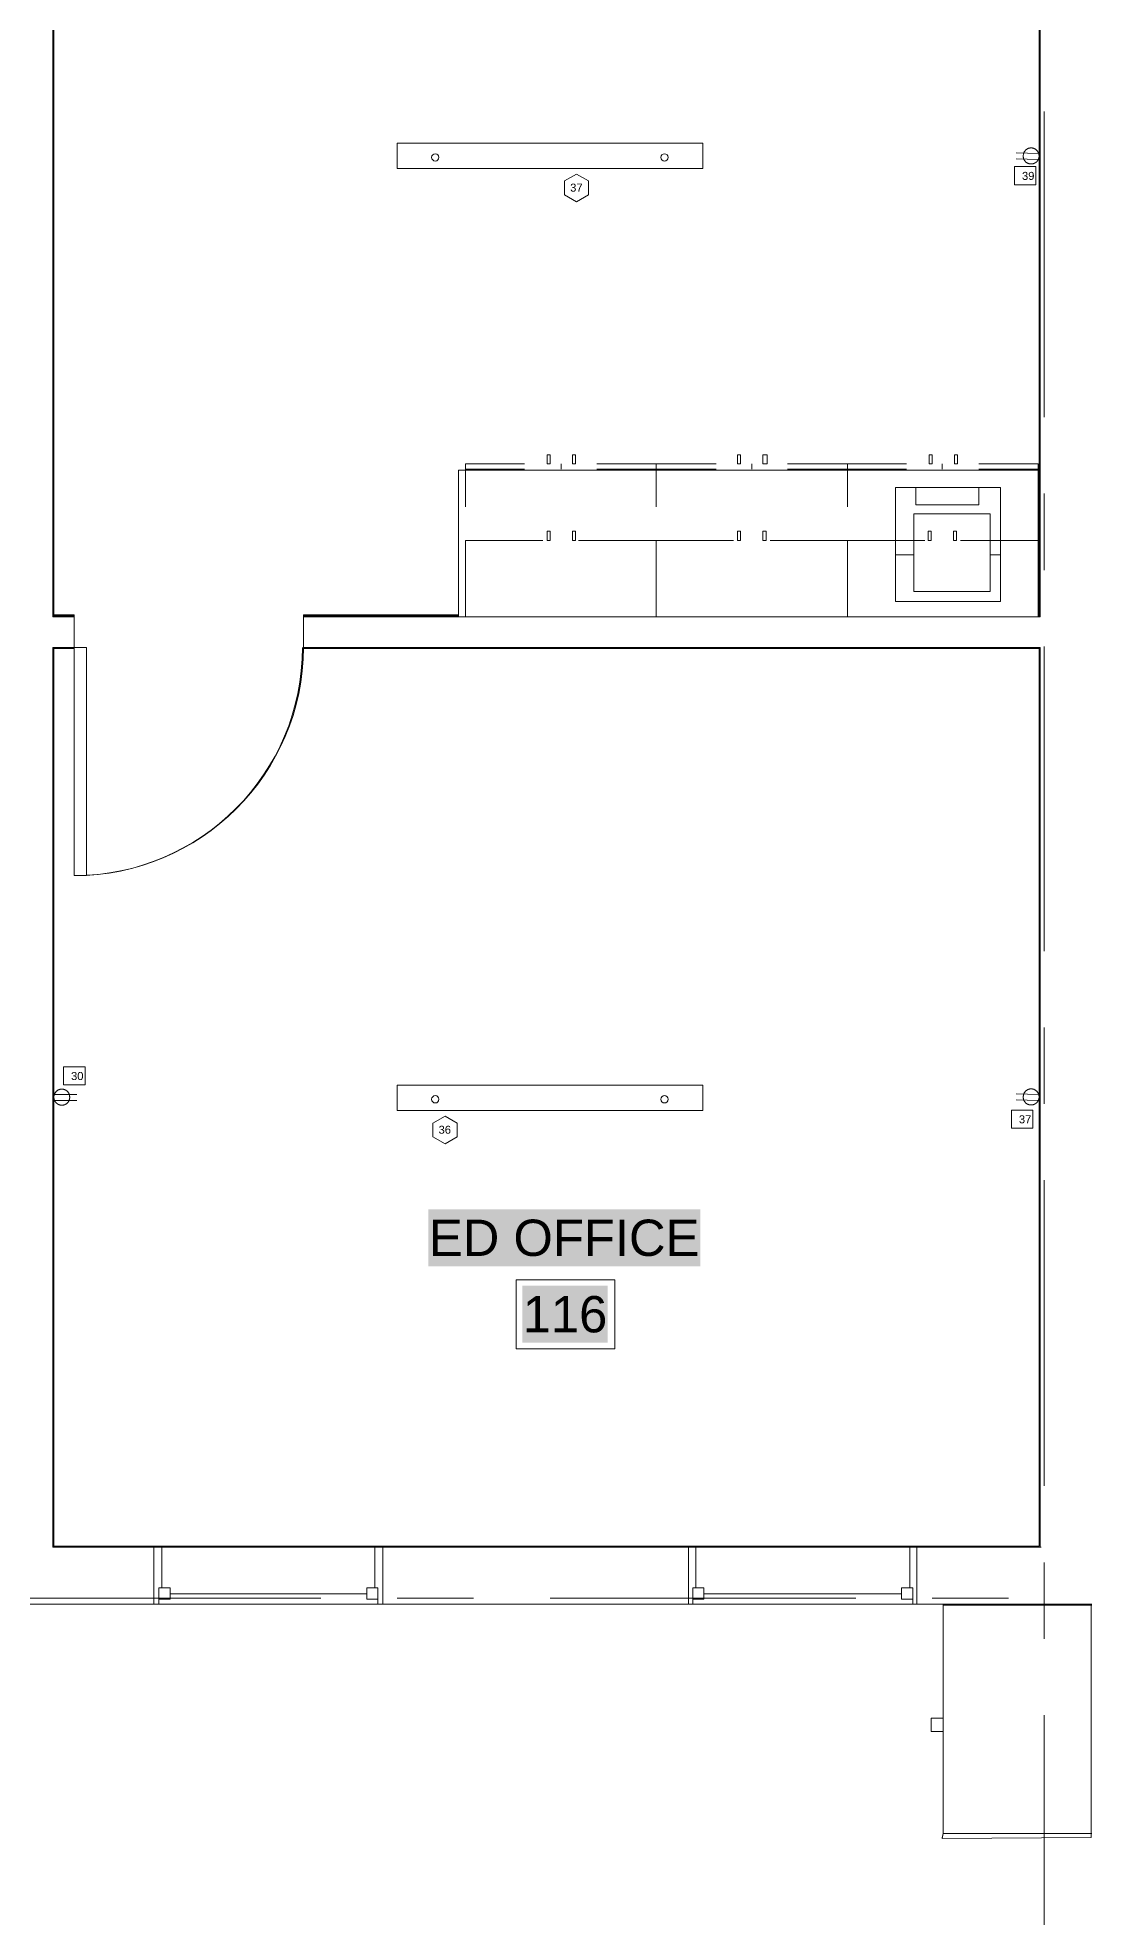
# Model space of a CAD drawing. Header units: inches. Extents: x 0.9 to 36.3, y 0.7 to 23.3.
# Drawn here: x 18.598 to 20.31, y 5.587 to 8.662 of the extents above; entities that cross this region are included whole.
import ezdxf

# ---------------------------------------------------------------- set-up
doc = ezdxf.new("R2010")
doc.units = ezdxf.units.IN
for name, color, linetype, lineweight, true_color in [('Blocks', 7, 'Continuous', 5, 0x9a9c7f), ('Boarder for name', 7, 'Continuous', 5, 0x777777), ('Doors', 7, 'Continuous', 5, 0xf2db9c), ('Lights', 7, 'Continuous', 5, 0xff0a0a), ('Numbering Lights', 1, 'Continuous', 0, 0xff0000), ('PDF_Geometry', 7, 'Continuous', 9, 0x777777)]:
    doc.layers.add(name, color=color, linetype=linetype, lineweight=lineweight, true_color=true_color)
doc.layers.add('Numbering receptecles', color=170, linetype='Continuous', lineweight=0)
doc.layers.add('Receptacles', color=170, linetype='Continuous', lineweight=0)
doc.layers.add('PDF_Solid Fills', color=7, linetype='Continuous', true_color=0xffffff)
doc.layers.add('PDF_Text', color=7, linetype='Continuous')
doc.styles.add('PDF Arial', font='arial.ttf')
doc.styles.get("Standard").update_dxf_attribs({"font": 'arial.ttf'})

msp = doc.modelspace()

# ---------------------------------------------------------------- linework, layer by layer
at = {"layer": 'Blocks', "linetype": 'ByBlock'}
for points in [[(19.3942, 7.9647), (19.2975, 7.9647), (19.2975, 7.9563)], [(19.4309, 7.9647), (19.4359, 7.9647), (19.4309, 7.9647)], [(19.4309, 7.9647), (19.4359, 7.9647), (19.4309, 7.9647)], [(19.4542, 7.9563), (19.4542, 7.9647)], [(19.7075, 7.9647), (19.6092, 7.9647), (19.6092, 7.9563), (19.6092, 7.9647), (19.5125, 7.9647)], [(19.7425, 7.9647), (19.7475, 7.9647), (19.7425, 7.9647)], [(19.7425, 7.9647), (19.7475, 7.9647), (19.7425, 7.9647)], [(19.7659, 7.9563), (19.7659, 7.9647)], [(20.0192, 7.9647), (19.9225, 7.9647), (19.9225, 7.9563), (19.9225, 7.9647), (19.8242, 7.9647)], [(20.0559, 7.9647), (20.0609, 7.9647), (20.0559, 7.9647)], [(20.0559, 7.9647), (20.0609, 7.9647), (20.0559, 7.9647)], [(20.0775, 7.9563), (20.0775, 7.9647)], [(20.2342, 7.9563), (20.2342, 7.9647), (20.1375, 7.9647)], [(19.2975, 7.8947), (19.2975, 7.9563), (19.3942, 7.9563)], [(19.5125, 7.9563), (19.6092, 7.9563), (19.6092, 7.8947), (19.6092, 7.9563), (19.7075, 7.9563)], [(19.8242, 7.9563), (19.9225, 7.9563), (19.9225, 7.8947), (19.9225, 7.9563), (20.0192, 7.9563)], [(20.1375, 7.9563), (20.2342, 7.9563), (20.2342, 7.8947)], [(20.1725, 7.8363), (20.1725, 7.8413), (20.1725, 7.843), (20.1725, 7.8463), (20.1725, 7.8863), (20.1725, 7.9263), (20.0009, 7.9263), (20.0858, 7.9263), (20.1725, 7.9263), (20.1725, 7.918), (20.1725, 7.908), (20.1725, 7.898), (20.1725, 7.8863), (20.1725, 7.863), (20.1725, 7.838), (20.1725, 7.8163), (20.1725, 7.778), (20.1725, 7.7397), (20.1725, 7.7564), (20.1725, 7.7397), (20.0009, 7.7397), (20.1725, 7.7397), (20.0009, 7.7397), (20.0009, 7.7564), (20.0009, 7.7397), (20.0009, 7.778), (20.0009, 7.8163), (20.0009, 7.838), (20.0009, 7.863), (20.0009, 7.8863), (20.0009, 7.898), (20.0009, 7.908), (20.0009, 7.918), (20.0009, 7.9263), (20.0009, 7.8963), (20.0009, 7.8947), (20.0009, 7.893), (20.0009, 7.8913), (20.0009, 7.8897), (20.0009, 7.8863), (20.0009, 7.823), (20.0009, 7.758), (20.0009, 7.823), (20.0009, 7.8863), (20.0009, 7.8897), (20.0009, 7.8913), (20.0009, 7.893), (20.0009, 7.8947), (20.0009, 7.8963), (20.0009, 7.9263), (20.0359, 7.9263), (20.0609, 7.9263), (20.0858, 7.9263), (20.1108, 7.9263), (20.1358, 7.9263), (20.1725, 7.9263), (20.1725, 7.8963), (20.1725, 7.8947), (20.1725, 7.893), (20.1725, 7.8913), (20.1725, 7.8897), (20.1725, 7.8863), (20.1725, 7.823), (20.1725, 7.758), (20.1725, 7.823), (20.1725, 7.8863), (20.1725, 7.8897), (20.1725, 7.8913), (20.1725, 7.893), (20.1725, 7.8947), (20.1725, 7.8963), (20.1725, 7.9263), (20.1375, 7.9263), (20.1125, 7.9263), (20.0858, 7.9263), (20.0592, 7.9263), (20.0342, 7.9263), (20.0342, 7.918), (20.0342, 7.908), (20.0342, 7.898), (20.1375, 7.898), (20.1375, 7.908), (20.1375, 7.918), (20.1375, 7.9263), (20.0342, 7.9263), (20.0009, 7.9263), (20.0009, 7.8347), (20.0009, 7.7397), (20.0009, 7.8347), (20.0009, 7.9263), (20.0009, 7.8863), (20.0009, 7.8463), (20.0009, 7.843), (20.0009, 7.8413), (20.0009, 7.8363)], [(20.0009, 7.9263), (20.0342, 7.9263), (20.0342, 7.918), (20.0342, 7.908), (20.0342, 7.898), (20.1375, 7.898), (20.1375, 7.908), (20.1375, 7.918), (20.1375, 7.9263), (20.1725, 7.9263)], [(20.0342, 7.9263), (20.1375, 7.9263), (20.0342, 7.9263)], [(20.1125, 7.9263), (20.0858, 7.9263), (20.0592, 7.9263)], [(20.0309, 7.8163), (20.0309, 7.848), (20.0309, 7.883), (20.1558, 7.883), (20.1558, 7.848), (20.1558, 7.8163), (20.1558, 7.7863), (20.1558, 7.7564), (20.0309, 7.7564), (20.0309, 7.7863), (20.0309, 7.8163), (20.0009, 7.8163)], [(19.4242, 7.7147), (19.2975, 7.7147), (19.2975, 7.8397), (19.4242, 7.8397)], [(19.4309, 7.8397), (19.4359, 7.8397), (19.4309, 7.8397)], [(19.4309, 7.8397), (19.4359, 7.8397), (19.4309, 7.8397)], [(19.4725, 7.8397), (19.4775, 7.8397), (19.4725, 7.8397)], [(19.4725, 7.8397), (19.4775, 7.8397), (19.4725, 7.8397)], [(19.4825, 7.8397), (19.6092, 7.8397), (19.6092, 7.7147), (19.4825, 7.7147)], [(19.7359, 7.7147), (19.6092, 7.7147), (19.6092, 7.8397), (19.7359, 7.8397)], [(19.7425, 7.8397), (19.7475, 7.8397), (19.7425, 7.8397)], [(19.7425, 7.8397), (19.7475, 7.8397), (19.7425, 7.8397)], [(19.7842, 7.8397), (19.7892, 7.8397), (19.7842, 7.8397)], [(19.7842, 7.8397), (19.7892, 7.8397), (19.7842, 7.8397)], [(19.7959, 7.8397), (19.9225, 7.8397), (19.9225, 7.7147), (19.7959, 7.7147)], [(20.0492, 7.7147), (19.9225, 7.7147), (19.9225, 7.8397), (20.0492, 7.8397)], [(20.0542, 7.8397), (20.0592, 7.8397), (20.0542, 7.8397)], [(20.0542, 7.8397), (20.0592, 7.8397), (20.0542, 7.8397)], [(20.0958, 7.8397), (20.1008, 7.8397), (20.0958, 7.8397)], [(20.0958, 7.8397), (20.1008, 7.8397), (20.0958, 7.8397)], [(20.1075, 7.8397), (20.2342, 7.8397), (20.2342, 7.7147), (20.1075, 7.7147)], [(20.1725, 7.8163), (20.1558, 7.8163)], [(19.3942, 7.7147), (19.2975, 7.7147), (19.2975, 7.7764)], [(19.7075, 7.7147), (19.6092, 7.7147), (19.6092, 7.7764), (19.6092, 7.7147), (19.5125, 7.7147)], [(20.0192, 7.7147), (19.9225, 7.7147), (19.9225, 7.7764), (19.9225, 7.7147), (19.8242, 7.7147)]]:
    msp.add_lwpolyline(points, dxfattribs=at)
for points in [[(19.4309, 7.9647), (19.4309, 7.9797), (19.4359, 7.9797), (19.4359, 7.9647), (19.4359, 7.9797), (19.4309, 7.9797), (19.4309, 7.9647), (19.4309, 7.9747)], [(19.4359, 7.9647), (19.4359, 7.9747)], [(19.4775, 7.9797), (19.4775, 7.9647), (19.4725, 7.9647), (19.4775, 7.9647), (19.4775, 7.9747), (19.4775, 7.9647), (19.4725, 7.9647), (19.4775, 7.9647), (19.4775, 7.9797), (19.4725, 7.9797), (19.4725, 7.9647), (19.4725, 7.9797)], [(19.4725, 7.9747), (19.4725, 7.9647)], [(19.7425, 7.9647), (19.7425, 7.9797), (19.7475, 7.9797), (19.7475, 7.9647), (19.7475, 7.9797), (19.7425, 7.9797), (19.7425, 7.9647), (19.7425, 7.9747)], [(19.7475, 7.9647), (19.7475, 7.9747)], [(19.7909, 7.9797), (19.7909, 7.9647), (19.7842, 7.9647), (19.7909, 7.9647), (19.7909, 7.9747), (19.7909, 7.9647), (19.7842, 7.9647), (19.7909, 7.9647), (19.7909, 7.9797), (19.7842, 7.9797), (19.7842, 7.9647), (19.7842, 7.9797)], [(19.7842, 7.9747), (19.7842, 7.9647)], [(20.0559, 7.9647), (20.0559, 7.9797), (20.0609, 7.9797), (20.0609, 7.9647), (20.0609, 7.9797), (20.0559, 7.9797), (20.0559, 7.9647), (20.0559, 7.9747)], [(20.0609, 7.9647), (20.0609, 7.9747)], [(20.1025, 7.9797), (20.1025, 7.9647), (20.0975, 7.9647), (20.1025, 7.9647), (20.1025, 7.9747), (20.1025, 7.9647), (20.0975, 7.9647), (20.1025, 7.9647), (20.1025, 7.9797), (20.0975, 7.9797), (20.0975, 7.9647), (20.0975, 7.9797)], [(20.0975, 7.9747), (20.0975, 7.9647)], [(19.2859, 7.7147), (20.2342, 7.7147), (20.2342, 7.9547), (19.2859, 7.9547)], [(20.0009, 7.7397), (20.1725, 7.7397), (20.1725, 7.9263), (20.0009, 7.9263)], [(20.1725, 7.9263), (20.1725, 7.8347), (20.1725, 7.7397), (20.1725, 7.8347)], [(20.0309, 7.7564), (20.1558, 7.7564), (20.1558, 7.883), (20.0309, 7.883)], [(19.4309, 7.8397), (19.4309, 7.8547), (19.4359, 7.8547), (19.4359, 7.8397), (19.4359, 7.8547), (19.4309, 7.8547), (19.4309, 7.8397), (19.4309, 7.8497)], [(19.4359, 7.8397), (19.4359, 7.8497)], [(19.4725, 7.8397), (19.4725, 7.8547), (19.4775, 7.8547), (19.4775, 7.8397), (19.4775, 7.8547), (19.4725, 7.8547), (19.4725, 7.8397), (19.4725, 7.8497)], [(19.4775, 7.8397), (19.4775, 7.8497)], [(19.7425, 7.8397), (19.7425, 7.8547), (19.7475, 7.8547), (19.7475, 7.8397), (19.7475, 7.8547), (19.7425, 7.8547), (19.7425, 7.8397), (19.7425, 7.8497)], [(19.7475, 7.8397), (19.7475, 7.8497)], [(19.7842, 7.8397), (19.7842, 7.8547), (19.7892, 7.8547), (19.7892, 7.8397), (19.7892, 7.8547), (19.7842, 7.8547), (19.7842, 7.8397), (19.7842, 7.8497)], [(19.7892, 7.8397), (19.7892, 7.8497)], [(20.0009, 7.8163), (20.0009, 7.8347), (20.0009, 7.843), (20.0009, 7.8347)], [(20.0542, 7.8397), (20.0542, 7.8547), (20.0592, 7.8547), (20.0592, 7.8397), (20.0592, 7.8547), (20.0542, 7.8547), (20.0542, 7.8397), (20.0542, 7.8497)], [(20.0592, 7.8397), (20.0592, 7.8497)], [(20.0958, 7.8397), (20.0958, 7.8547), (20.1008, 7.8547), (20.1008, 7.8397), (20.1008, 7.8547), (20.0958, 7.8547), (20.0958, 7.8397), (20.0958, 7.8497)], [(20.1008, 7.8397), (20.1008, 7.8497)], [(20.1725, 7.8163), (20.1725, 7.8347), (20.1725, 7.843), (20.1725, 7.8347)]]:
    msp.add_lwpolyline(points, close=True, dxfattribs=at)
at = {"layer": 'Boarder for name', "linetype": 'ByBlock'}
msp.add_lwpolyline([(19.3803, 6.6305), (19.5419, 6.6305), (19.5419, 6.5172), (19.3803, 6.5172)], close=True, dxfattribs=at)
at = {"layer": 'Doors', "linetype": 'ByBlock'}
for p, q in [((18.6576, 7.6647), (18.6776, 7.6647)), ((18.6576, 7.2914), (18.6576, 7.6647)), ((18.6776, 7.6647), (18.6776, 7.2914)), ((18.6776, 7.2914), (18.6576, 7.2914))]:
    msp.add_line(p, q, dxfattribs=at)
msp.add_arc((18.6576, 7.6647), 0.3733, 270.1108, 0, dxfattribs=at)
at = {"layer": 'Lights', "linetype": 'ByBlock'}
for points in [[(19.6856, 8.448), (19.1856, 8.448), (19.1856, 8.4897), (19.6856, 8.4897)], [(19.6856, 6.9073), (19.1856, 6.9073), (19.1856, 6.9489), (19.6856, 6.9489)]]:
    msp.add_lwpolyline(points, close=True, dxfattribs=at)
for centre in [(19.2481, 8.4662), (19.6231, 8.4662), (19.2481, 6.9255), (19.6231, 6.9255)]:
    msp.add_circle(centre, 0.006, dxfattribs=at)
at = {"layer": 'Numbering Lights', "linetype": 'ByBlock', "ltscale": 0.001}
for points in [[(19.4794, 8.439), (19.4597, 8.4276), (19.4597, 8.405), (19.4794, 8.3936), (19.499, 8.405), (19.499, 8.4276)], [(19.2641, 6.898), (19.2444, 6.8867), (19.2444, 6.864), (19.2641, 6.8526), (19.2837, 6.864), (19.2837, 6.8867)]]:
    msp.add_lwpolyline(points, close=True, dxfattribs=at)
at = {"layer": 'Numbering receptecles', "linetype": 'ByBlock', "ltscale": 0.001}
for points in [[(20.1958, 8.4512), (20.2308, 8.4512), (20.2308, 8.4213), (20.1958, 8.4213)], [(18.6402, 6.9789), (18.6752, 6.9789), (18.6752, 6.949), (18.6402, 6.949)], [(20.1906, 6.908), (20.2256, 6.908), (20.2256, 6.8782), (20.1906, 6.8782)]]:
    msp.add_lwpolyline(points, close=True, dxfattribs=at)
at = {"layer": 'PDF_Geometry', "linetype": 'ByBlock'}
for points in [[(20.3142, 6.0998), (20.0359, 6.0998), (20.0359, 6.1931), (20.2375, 6.1931), (20.2375, 7.6647), (19.0326, 7.6647), (19.0326, 7.7147), (20.2375, 7.7147), (20.2375, 9.223), (18.6226, 9.223), (18.6226, 9.1913), (18.5726, 9.1913), (18.5726, 9.2663), (18.5726, 9.2963), (18.6226, 9.2963), (20.3075, 9.2963), (20.7492, 9.2963), (20.7492, 9.2663), (20.7492, 9.223), (20.5625, 9.223)], [(20.2375, 7.7147), (20.2375, 9.223), (20.2375, 7.7164), (20.2342, 7.7164), (20.2375, 7.7164), (20.2358, 7.7164), (20.2358, 7.718), (20.2358, 9.2196), (18.6242, 9.2196), (18.6242, 9.2213), (20.2375, 9.2213), (18.6242, 9.2213), (18.6242, 9.2196), (18.6242, 9.1913), (18.6242, 9.2213)], [(20.2375, 9.2213), (20.2375, 7.7164), (20.2358, 7.7164), (20.2358, 7.718), (20.2342, 7.718)], [(18.6242, 7.7164), (18.6242, 8.668), (18.6242, 7.718), (18.6576, 7.718), (18.6576, 7.7164), (18.6576, 7.7147), (18.6226, 7.7147), (18.6226, 8.668), (18.6226, 8.8163), (18.6242, 8.8163), (18.6242, 8.668), (18.6242, 8.8163), (18.6242, 8.668), (18.6242, 7.7147)], [(17.3193, 6.5697), (17.3193, 6.1931), (17.3193, 6.0998), (17.5376, 6.0998), (17.5376, 6.1931), (17.4126, 6.1931), (17.4126, 7.3114), (18.5726, 7.3114), (18.5726, 6.1931), (17.9543, 6.1931), (17.9543, 6.0998), (18.7876, 6.0998), (18.7876, 6.1931), (18.6226, 6.1931), (18.6226, 7.3364), (18.6226, 7.6647), (18.6576, 7.6647), (18.6576, 7.7147), (18.6226, 7.7147), (18.6226, 8.668)], [(20.2442, 8.0413), (20.2442, 8.5413)], [(20.2442, 7.7913), (20.2442, 7.9163)], [(20.2342, 7.7764), (20.2342, 7.7147), (20.1375, 7.7147)], [(19.0326, 7.7147), (19.0326, 7.7164), (19.0326, 7.718), (19.2859, 7.718)], [(18.6226, 7.7147), (18.6226, 7.7164), (18.6576, 7.7164), (18.6242, 7.7164), (18.6576, 7.7164)], [(18.6226, 7.6647), (18.6226, 7.6647)], [(18.6226, 7.6647), (18.6226, 7.3364), (18.6226, 6.1931), (20.2392, 6.1931)], [(18.6576, 7.6647), (18.6576, 7.6647)], [(18.6576, 7.6647), (18.6776, 7.6647)], [(18.6776, 7.6647), (18.6776, 7.2914)], [(19.0326, 7.6647), (19.0326, 7.6647)], [(20.2375, 7.6647), (19.0326, 7.6647), (20.2375, 7.6647)], [(20.2375, 7.6647), (20.2375, 7.6647)], [(20.2375, 7.6647), (20.2375, 6.1931), (20.2375, 7.6647)], [(20.2442, 7.168), (20.2442, 7.6664)], [(18.6576, 7.2914), (18.6776, 7.2914)], [(20.2442, 6.9181), (20.2442, 7.043)], [(20.2442, 6.2931), (20.2442, 6.7931)], [(18.7876, 6.0998), (18.7959, 6.0998), (18.7959, 6.1264), (18.8009, 6.1264), (18.8009, 6.1931), (18.7876, 6.1931)], [(20.1242, 6.1931), (19.0276, 6.1931)], [(19.1626, 6.0998), (19.1542, 6.0998), (19.1542, 6.1264), (19.1492, 6.1264), (19.1492, 6.1931), (19.1626, 6.1931)], [(19.6625, 6.0998), (19.6692, 6.0998), (19.6692, 6.1264), (19.6742, 6.1264), (19.6742, 6.1931), (19.6625, 6.1931)], [(20.0359, 6.0998), (20.0292, 6.0998), (20.0292, 6.1264), (20.0242, 6.1264), (20.0242, 6.1931), (20.0359, 6.1931)], [(20.2442, 6.0431), (20.2442, 6.1681)], [(18.5609, 6.1098), (19.0609, 6.1098)], [(19.1359, 6.1164), (18.8142, 6.1164)], [(19.1859, 6.1098), (19.3109, 6.1098)], [(19.4359, 6.1098), (19.9359, 6.1098)], [(20.0109, 6.1164), (19.6875, 6.1164)], [(20.0609, 6.1098), (20.1858, 6.1098)], [(20.3208, 6.0981), (20.3208, 5.7248), (20.3208, 5.7181), (20.0775, 5.7164)], [(20.5375, 6.0981), (20.5375, 6.0998), (20.5625, 6.0998), (20.3292, 6.0998), (20.3208, 6.0998), (20.3142, 6.0998), (20.0792, 6.0998), (20.1042, 6.0998), (20.3208, 6.0998), (20.5375, 6.0998)], [(20.0792, 6.0981), (20.0792, 6.0981)], [(20.0792, 5.7248), (20.0792, 6.0981), (20.0792, 5.9131)], [(20.1042, 6.0998), (20.1042, 6.0981)], [(20.0792, 5.9131), (20.0592, 5.9131), (20.0792, 5.9131)], [(20.2442, 5.4181), (20.2442, 5.9181)], [(20.0792, 5.8914), (20.0592, 5.8914), (20.0792, 5.8914)], [(20.0792, 5.8914), (20.0792, 5.7248)], [(20.0792, 5.7248), (20.0792, 5.7248)]]:
    msp.add_lwpolyline(points, dxfattribs=at)
for points in [[(19.2859, 7.7164), (19.0326, 7.7164)], [(18.6576, 7.6647), (18.6242, 7.6647)], [(18.6242, 6.1947), (20.2358, 6.1947), (20.2358, 7.663), (20.2375, 7.663), (20.2375, 7.6647), (20.2375, 6.1931), (18.6242, 6.1931), (18.6242, 7.3364)], [(20.2375, 7.6647), (20.2375, 7.663), (20.2358, 7.663), (19.0326, 7.663), (19.0326, 7.6647)], [(19.1626, 6.1931), (19.1626, 6.0998), (18.7876, 6.0998), (18.7876, 6.1931)], [(19.6625, 6.1931), (19.1626, 6.1931), (19.1626, 6.0998), (19.6625, 6.0998)], [(20.0359, 6.1931), (20.0359, 6.0998), (19.6625, 6.0998), (19.6625, 6.1931)], [(18.8142, 6.1081), (18.8142, 6.1264), (18.7959, 6.1264), (18.7959, 6.1081)], [(19.1359, 6.1081), (19.1359, 6.1264), (19.1542, 6.1264), (19.1542, 6.1081)], [(19.6875, 6.1081), (19.6875, 6.1264), (19.6692, 6.1264), (19.6692, 6.1081)], [(20.0109, 6.1081), (20.0109, 6.1264), (20.0292, 6.1264), (20.0292, 6.1081)], [(20.5625, 6.0981), (20.5375, 6.0981), (20.3208, 6.0981), (20.1042, 6.0981), (20.0792, 6.0981), (20.0792, 6.0998), (20.3208, 6.0998), (20.5625, 6.0998)], [(20.0592, 5.8914), (20.0592, 5.9131)], [(20.0792, 5.8914), (20.0792, 5.9131)], [(20.0792, 5.7248), (20.0775, 5.7181), (20.0775, 5.7164), (20.0792, 5.7248), (20.3208, 5.7248), (20.5625, 5.7248), (20.3208, 5.7248)]]:
    msp.add_lwpolyline(points, close=True, dxfattribs=at)
msp.add_lwpolyline([(19.0326, 7.6647, -0.413474), (18.6576, 7.2914), (18.6576, 7.6647), (18.6226, 7.6647), (18.6576, 7.6647), (18.6576, 7.663), (18.6242, 7.663), (18.6242, 7.3364), (18.6242, 7.6647), (18.6242, 7.3364), (18.6242, 6.1931)], format="xyb", dxfattribs=at)
at = {"layer": 'PDF_Solid Fills', "linetype": 'ByBlock', "transparency": 33554559}
for points in [[(19.2369, 6.6522), (19.6819, 6.6522), (19.2369, 6.7455), (19.6819, 6.7455)], [(19.3903, 6.5272), (19.5303, 6.5272), (19.3903, 6.6205), (19.5303, 6.6205)]]:
    msp.add_solid(points, dxfattribs=at)
at = {"layer": 'Receptacles', "linetype": 'ByBlock'}
for points in [[(20.1983, 8.4639), (20.2346, 8.4629)], [(20.1986, 8.4735), (20.2352, 8.4725)], [(18.6616, 6.9333), (18.625, 6.9333)], [(18.6616, 6.9237), (18.6253, 6.9237)], [(20.1983, 6.9248), (20.2346, 6.9237)], [(20.1986, 6.9344), (20.2352, 6.9333)]]:
    msp.add_lwpolyline(points, dxfattribs=at)
for points in [[(20.2358, 8.468), (20.2358, 8.4645), (20.2343, 8.4614), (20.2318, 8.459), (20.2293, 8.4566), (20.226, 8.4553), (20.2225, 8.4555), (20.2151, 8.4557), (20.2097, 8.4614), (20.2099, 8.4688), (20.2102, 8.4762), (20.2159, 8.4819), (20.2233, 8.4817), (20.2303, 8.4815), (20.2361, 8.4754), (20.2358, 8.468)], [(18.6242, 6.9289), (18.6242, 6.9254), (18.6255, 6.9222), (18.628, 6.9197), (18.6305, 6.9172), (18.6337, 6.9159), (18.6372, 6.9159), (18.6446, 6.9159), (18.6501, 6.9215), (18.6501, 6.9289), (18.6501, 6.9363), (18.6446, 6.9422), (18.6372, 6.9422), (18.6302, 6.9422), (18.6242, 6.9363), (18.6242, 6.9289)], [(20.2358, 6.9289), (20.2358, 6.9254), (20.2343, 6.9222), (20.2318, 6.9198), (20.2293, 6.9174), (20.226, 6.9162), (20.2225, 6.9163), (20.2151, 6.9165), (20.2097, 6.9222), (20.2099, 6.9296), (20.2102, 6.937), (20.2159, 6.9428), (20.2233, 6.9426), (20.2303, 6.9424), (20.2361, 6.9363), (20.2358, 6.9289)]]:
    msp.add_rational_spline(points, [1, 0.948448710105, 0.948448710105, 1, 0.948448710105, 0.948448710105, 1, 1, 1, 1, 1, 1, 1, 1, 1, 1], degree=3, knots=[0, 0, 0, 0, 0.79168, 0.79168, 0.79168, 1.583359, 1.583359, 1.583359, 2.583359, 2.583359, 2.583359, 3.583359, 3.583359, 3.583359, 4.583359, 4.583359, 4.583359, 4.583359], dxfattribs=at)

# ---------------------------------------------------------------- texts
at = {"layer": 'Numbering Lights', "linetype": 'ByBlock', "ltscale": 0.001}
for s, p in [('37', (19.4688, 8.4102)), ('36', (19.2535, 6.8692))]:
    msp.add_text(s, height=0.01309, dxfattribs=at).set_placement(p)
at = {"layer": 'Numbering receptecles', "linetype": 'ByBlock', "ltscale": 0.001}
for s, p in [('39', (20.2079, 8.4294)), ('30', (18.6523, 6.9571)), ('37', (20.2028, 6.8863))]:
    msp.add_text(s, height=0.01309, dxfattribs=at).set_placement(p)
at = {"layer": 'PDF_Text', "linetype": 'ByBlock', "char_height": 0.05939, "attachment_point": 4, "style": 'PDF Arial'}
for s, insert in [('ED OFFICE', (19.2377, 6.6986)), ('116', (19.3911, 6.5736))]:
    msp.add_mtext(s, dxfattribs=dict(at, insert=insert))

doc.saveas('drawing.dxf')
